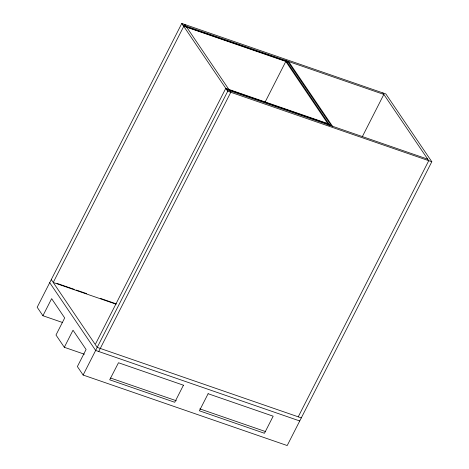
<?xml version="1.0" encoding="UTF-8"?>
<svg xmlns="http://www.w3.org/2000/svg" width="469" height="469" viewBox="0 0 469 469"><rect width="100%" height="100%" fill="white"/><g stroke="black" fill="none" stroke-linecap="round" stroke-linejoin="round"><path stroke-width="0.7" d="M84.379 354.224L64.317 347.295L73.017 330.217L86.085 349.493L77.379 366.57L83.124 375.042L287.204 445.55L431.814 161.741L385.876 93.958L181.796 23.45L37.186 307.259L42.925 315.731L62.301 322.426M183.402 25.824L285.469 60.947M226.122 88.858L328.13 124.097L327.79 123.593L225.782 88.348L95.266 344.498L53.232 282.479L183.807 26.211L183.461 25.701M42.925 315.731L51.631 298.659L64.693 317.929L55.993 335.007L64.317 347.295M83.124 375.042L227.735 91.226L181.796 23.45M98.713 351.51L230.795 92.287L184.856 24.505M284.835 60.22L285.949 60.466L329.76 125.311M265.214 101.884L285.814 61.457L183.807 26.211M286.928 62.471L287.591 61.169L331.46 125.897M327.122 124.895L327.79 123.593M328.705 124.947L284.894 60.096M362.344 136.631L383.847 94.427L182.828 24.974M298.243 416.83L428.754 160.679L382.815 92.903M328.769 124.83L329.824 125.194M226.697 89.702L427.722 159.155M227.735 91.226L431.814 161.741M57.025 283.399L74.254 289.35M76.324 290.065L86.659 293.635M100.448 298.401L116.3 303.877M53.232 282.479L115.954 304.147M301.303 417.885L97.218 347.377L95.612 345.002M299.738 420.963L95.653 350.449L49.714 282.672M110.59 378.043L176.309 400.749M199.829 408.874L265.554 431.58M288.611 61.521L332.48 126.249M51.279 279.594L52.886 281.969M183.449 385.201L174.749 402.279L109.699 379.802L118.487 362.754L183.449 385.201M208.113 393.72L199.407 410.797L264.463 433.274L273.163 416.196L208.113 393.72"/></g></svg>
